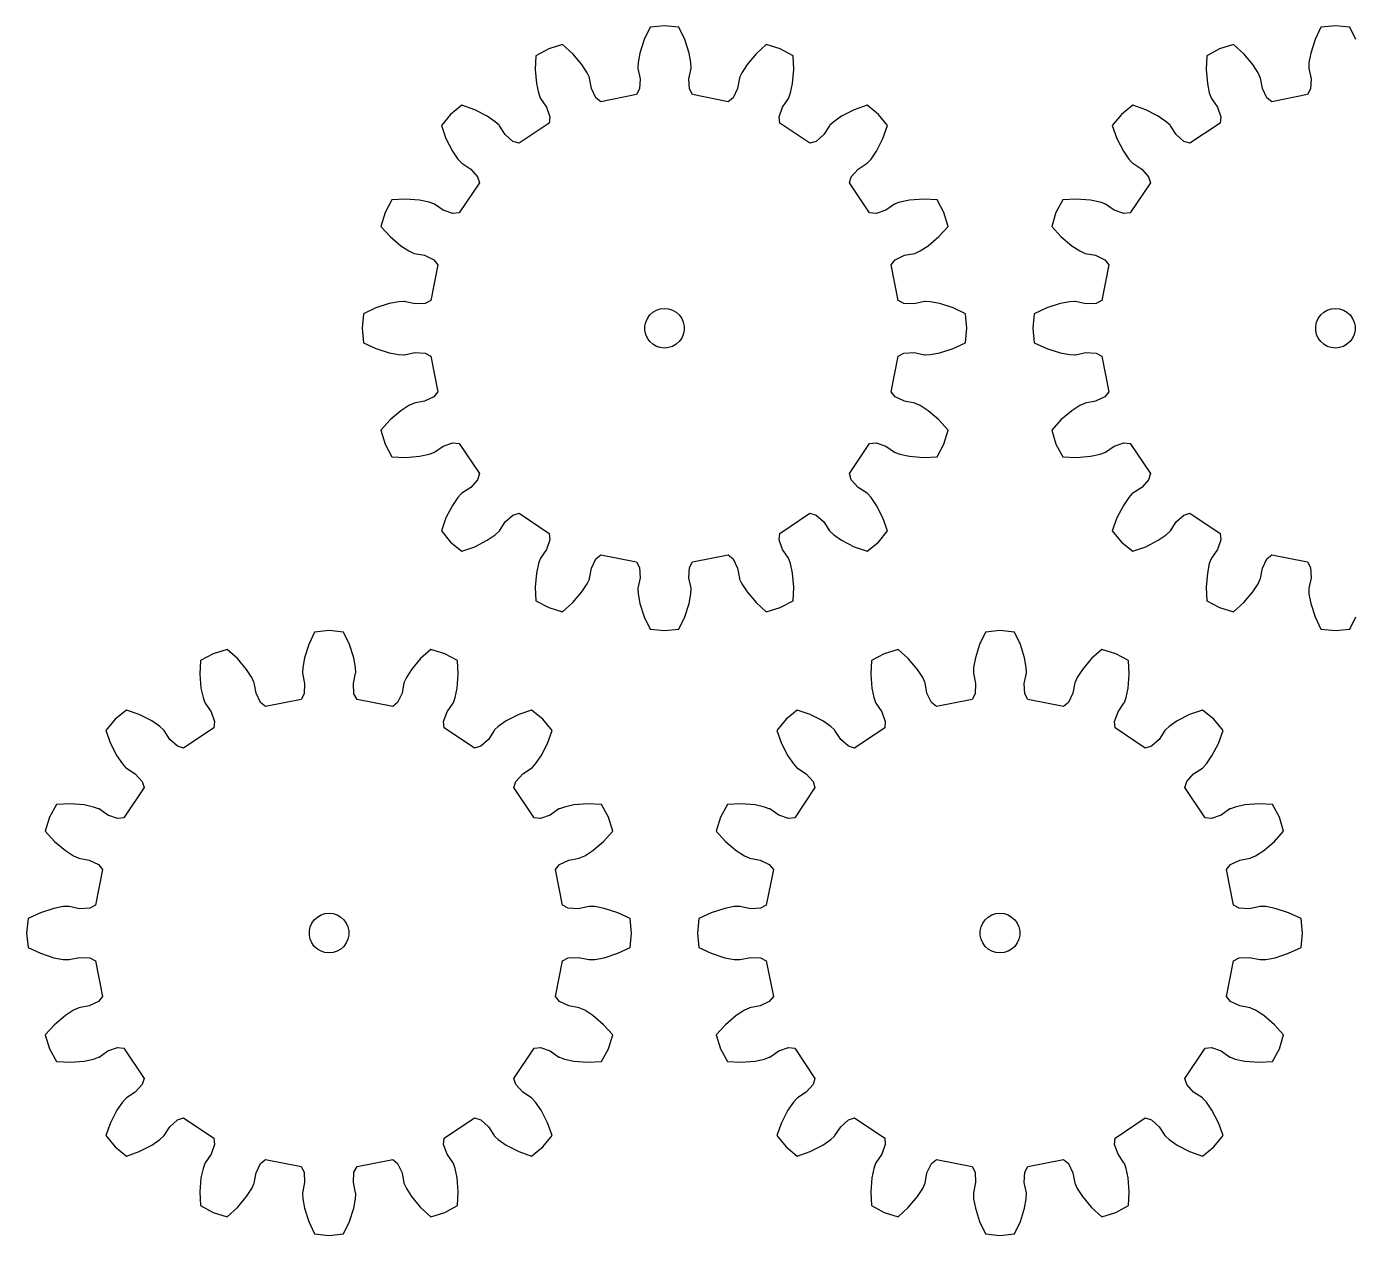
# Model space of a CAD drawing. Extents: x 0 to 198, y 0 to 229.
# Drawn here: x 0 to 100.7, y 0 to 91.6 of the extents above; entities that cross this region are included whole.
import ezdxf

# ---------------------------------------------------------------- set-up
doc = ezdxf.new("R2010")
doc.units = 0

msp = doc.modelspace()

# ---------------------------------------------------------------- linework, layer by layer
for p, q in [((48.34, 91.67), (47.24, 91.57)), ((49.43, 91.57), (48.34, 91.67)), ((99.17, 91.67), (98.08, 91.57)), ((100.27, 91.57), (99.17, 91.67)), ((46.8, 90.63), (46.47, 89.61)), ((47.24, 91.57), (46.8, 90.63)), ((49.88, 90.63), (49.43, 91.57)), ((50.21, 89.61), (49.88, 90.63)), ((97.63, 90.63), (97.3, 89.61)), ((98.08, 91.57), (97.63, 90.63)), ((100.71, 90.63), (100.27, 91.57)), ((39.57, 89.93), (38.59, 89.41)), ((40.62, 90.25), (39.57, 89.93)), ((41.39, 89.55), (40.62, 90.25)), ((56.05, 90.25), (55.28, 89.55)), ((57.11, 89.93), (56.05, 90.25)), ((58.08, 89.41), (57.11, 89.93)), ((90.4, 89.93), (89.43, 89.41)), ((91.46, 90.25), (90.4, 89.93)), ((92.23, 89.55), (91.46, 90.25)), ((38.59, 89.41), (38.54, 88.37)), ((42.08, 88.74), (41.39, 89.55)), ((42.48, 88.12), (42.08, 88.74)), ((46.34, 88.89), (46.32, 88.5)), ((46.47, 89.61), (46.34, 88.89)), ((50.34, 88.89), (50.21, 89.61)), ((50.35, 88.5), (50.34, 88.89)), ((54.59, 88.74), (54.2, 88.12)), ((55.28, 89.55), (54.59, 88.74)), ((58.13, 88.37), (58.08, 89.41)), ((89.43, 89.41), (89.38, 88.37)), ((92.92, 88.74), (92.23, 89.55)), ((93.31, 88.12), (92.92, 88.74)), ((97.17, 88.89), (97.15, 88.5)), ((97.3, 89.61), (97.17, 88.89)), ((38.54, 88.37), (38.63, 87.31)), ((42.65, 87.77), (42.48, 88.12)), ((42.66, 87.72), (42.65, 87.77)), ((42.8, 86.93), (42.66, 87.72)), ((46.32, 88.5), (46.32, 88.45)), ((46.32, 88.45), (46.49, 87.66)), ((46.49, 87.66), (46.45, 86.89)), ((50.18, 87.66), (50.35, 88.45)), ((50.22, 86.89), (50.18, 87.66)), ((50.35, 88.45), (50.35, 88.5)), ((54.01, 87.72), (53.87, 86.93)), ((54.03, 87.77), (54.01, 87.72)), ((54.2, 88.12), (54.03, 87.77)), ((58.04, 87.31), (58.13, 88.37)), ((89.38, 88.37), (89.47, 87.31)), ((93.48, 87.77), (93.31, 88.12)), ((93.5, 87.72), (93.48, 87.77)), ((93.64, 86.93), (93.5, 87.72)), ((97.15, 88.5), (97.16, 88.45)), ((97.16, 88.45), (97.33, 87.66)), ((97.33, 87.66), (97.29, 86.89)), ((38.63, 87.31), (38.78, 86.59)), ((43.14, 86.23), (42.8, 86.93)), ((46.45, 86.89), (46.22, 86.46)), ((50.46, 86.46), (50.22, 86.89)), ((53.87, 86.93), (53.53, 86.23)), ((57.89, 86.59), (58.04, 87.31)), ((89.47, 87.31), (89.62, 86.59)), ((93.98, 86.23), (93.64, 86.93)), ((97.29, 86.89), (97.05, 86.46)), ((32.98, 85.66), (32.13, 84.96)), ((33.96, 85.31), (32.98, 85.66)), ((38.78, 86.59), (38.92, 86.22)), ((38.92, 86.22), (38.94, 86.18)), ((38.94, 86.18), (39.4, 85.52)), ((43.52, 85.92), (43.14, 86.23)), ((46.22, 86.46), (43.52, 85.92)), ((53.15, 85.92), (50.46, 86.46)), ((53.53, 86.23), (53.15, 85.92)), ((57.28, 85.52), (57.73, 86.18)), ((57.73, 86.18), (57.76, 86.22)), ((57.76, 86.22), (57.89, 86.59)), ((63.69, 85.66), (62.71, 85.31)), ((64.54, 84.96), (63.69, 85.66)), ((83.82, 85.66), (82.97, 84.96)), ((84.8, 85.31), (83.82, 85.66)), ((89.62, 86.59), (89.75, 86.22)), ((89.75, 86.22), (89.78, 86.18)), ((89.78, 86.18), (90.23, 85.52)), ((94.36, 85.92), (93.98, 86.23)), ((97.05, 86.46), (94.36, 85.92)), ((32.13, 84.96), (31.43, 84.11)), ((34.91, 84.82), (33.96, 85.31)), ((35.51, 84.41), (34.91, 84.82)), ((39.4, 85.52), (39.66, 84.78)), ((39.66, 84.78), (39.61, 84.3)), ((57.02, 84.78), (57.28, 85.52)), ((57.07, 84.3), (57.02, 84.78)), ((61.76, 84.82), (61.16, 84.41)), ((62.71, 85.31), (61.76, 84.82)), ((65.24, 84.11), (64.54, 84.96)), ((82.97, 84.96), (82.27, 84.11)), ((85.75, 84.82), (84.8, 85.31)), ((86.35, 84.41), (85.75, 84.82)), ((90.23, 85.52), (90.49, 84.78)), ((90.49, 84.78), (90.44, 84.3)), ((31.43, 84.11), (31.78, 83.13)), ((35.8, 84.14), (35.51, 84.41)), ((35.84, 84.1), (35.8, 84.14)), ((36.27, 83.43), (35.84, 84.1)), ((39.61, 84.3), (37.32, 82.77)), ((59.36, 82.77), (57.07, 84.3)), ((60.84, 84.1), (60.4, 83.43)), ((60.87, 84.14), (60.84, 84.1)), ((61.16, 84.41), (60.87, 84.14)), ((64.89, 83.13), (65.24, 84.11)), ((82.27, 84.11), (82.62, 83.13)), ((86.64, 84.14), (86.35, 84.41)), ((86.67, 84.1), (86.64, 84.14)), ((87.11, 83.43), (86.67, 84.1)), ((90.44, 84.3), (88.15, 82.77)), ((31.78, 83.13), (32.27, 82.18)), ((36.85, 82.91), (36.27, 83.43)), ((37.32, 82.77), (36.85, 82.91)), ((59.82, 82.91), (59.36, 82.77)), ((60.4, 83.43), (59.82, 82.91)), ((64.4, 82.18), (64.89, 83.13)), ((82.62, 83.13), (83.11, 82.18)), ((87.69, 82.91), (87.11, 83.43)), ((88.15, 82.77), (87.69, 82.91)), ((32.27, 82.18), (32.68, 81.58)), ((32.68, 81.58), (32.95, 81.29)), ((63.73, 81.29), (63.99, 81.58)), ((63.99, 81.58), (64.4, 82.18)), ((83.11, 82.18), (83.52, 81.58)), ((83.52, 81.58), (83.78, 81.29)), ((32.95, 81.29), (32.99, 81.26)), ((32.99, 81.26), (33.66, 80.82)), ((33.66, 80.82), (34.18, 80.24)), ((62.49, 80.24), (63.01, 80.82)), ((63.01, 80.82), (63.69, 81.26)), ((63.69, 81.26), (63.73, 81.29)), ((83.78, 81.29), (83.82, 81.26)), ((83.82, 81.26), (84.5, 80.82)), ((84.5, 80.82), (85.02, 80.24)), ((34.32, 79.77), (32.79, 77.49)), ((34.18, 80.24), (34.32, 79.77)), ((62.35, 79.77), (62.49, 80.24)), ((63.88, 77.49), (62.35, 79.77)), ((85.16, 79.77), (83.63, 77.49)), ((85.02, 80.24), (85.16, 79.77)), ((28.72, 78.55), (27.68, 78.5)), ((29.78, 78.46), (28.72, 78.55)), ((67.95, 78.55), (66.89, 78.46)), ((68.99, 78.5), (67.95, 78.55)), ((79.56, 78.55), (78.52, 78.5)), ((80.62, 78.46), (79.56, 78.55)), ((27.68, 78.5), (27.16, 77.53)), ((30.5, 78.31), (29.78, 78.46)), ((30.87, 78.18), (30.5, 78.31)), ((30.91, 78.15), (30.87, 78.18)), ((31.57, 77.7), (30.91, 78.15)), ((32.31, 77.44), (31.57, 77.7)), ((65.1, 77.7), (64.37, 77.44)), ((65.76, 78.15), (65.1, 77.7)), ((65.81, 78.18), (65.76, 78.15)), ((66.17, 78.31), (65.81, 78.18)), ((66.89, 78.46), (66.17, 78.31)), ((69.51, 77.53), (68.99, 78.5)), ((78.52, 78.5), (78, 77.53)), ((81.34, 78.31), (80.62, 78.46)), ((81.7, 78.18), (81.34, 78.31)), ((81.75, 78.15), (81.7, 78.18)), ((82.41, 77.7), (81.75, 78.15)), ((83.14, 77.44), (82.41, 77.7)), ((27.16, 77.53), (26.84, 76.47)), ((32.79, 77.49), (32.31, 77.44)), ((64.37, 77.44), (63.88, 77.49)), ((69.83, 76.47), (69.51, 77.53)), ((78, 77.53), (77.68, 76.47)), ((83.63, 77.49), (83.14, 77.44)), ((26.84, 76.47), (27.54, 75.7)), ((27.54, 75.7), (28.35, 75.01)), ((68.32, 75.01), (69.13, 75.7)), ((69.13, 75.7), (69.83, 76.47)), ((77.68, 76.47), (78.38, 75.7)), ((78.38, 75.7), (79.19, 75.01)), ((28.35, 75.01), (28.97, 74.61)), ((28.97, 74.61), (29.32, 74.45)), ((67.35, 74.45), (67.7, 74.61)), ((67.7, 74.61), (68.32, 75.01)), ((79.19, 75.01), (79.81, 74.61)), ((79.81, 74.61), (80.16, 74.45)), ((29.32, 74.45), (29.37, 74.43)), ((29.37, 74.43), (30.16, 74.29)), ((30.16, 74.29), (30.86, 73.95)), ((31.17, 73.57), (30.63, 70.87)), ((30.86, 73.95), (31.17, 73.57)), ((65.5, 73.57), (65.81, 73.95)), ((66.04, 70.87), (65.5, 73.57)), ((65.81, 73.95), (66.51, 74.29)), ((66.51, 74.29), (67.3, 74.43)), ((67.3, 74.43), (67.35, 74.45)), ((80.16, 74.45), (80.21, 74.43)), ((80.21, 74.43), (81, 74.29)), ((81, 74.29), (81.7, 73.95)), ((82.01, 73.57), (81.47, 70.87)), ((81.7, 73.95), (82.01, 73.57)), ((27.48, 70.62), (26.46, 70.3)), ((28.2, 70.75), (27.48, 70.62)), ((28.59, 70.77), (28.2, 70.75)), ((28.64, 70.77), (28.59, 70.77)), ((29.43, 70.6), (28.64, 70.77)), ((30.21, 70.64), (29.43, 70.6)), ((30.63, 70.87), (30.21, 70.64)), ((66.47, 70.64), (66.04, 70.87)), ((67.25, 70.6), (66.47, 70.64)), ((68.03, 70.77), (67.25, 70.6)), ((68.08, 70.77), (68.03, 70.77)), ((68.47, 70.75), (68.08, 70.77)), ((69.19, 70.62), (68.47, 70.75)), ((70.21, 70.3), (69.19, 70.62)), ((78.32, 70.62), (77.3, 70.3)), ((79.04, 70.75), (78.32, 70.62)), ((79.43, 70.77), (79.04, 70.75)), ((79.48, 70.77), (79.43, 70.77)), ((80.26, 70.6), (79.48, 70.77)), ((81.04, 70.64), (80.26, 70.6)), ((81.47, 70.87), (81.04, 70.64)), ((25.53, 69.85), (25.42, 68.75)), ((26.46, 70.3), (25.53, 69.85)), ((46.91, 69.22), (47.04, 69.5)), ((47.04, 69.5), (47.22, 69.76)), ((47.22, 69.76), (47.45, 69.97)), ((47.45, 69.97), (47.73, 70.13)), ((47.73, 70.13), (48.02, 70.22)), ((48.02, 70.22), (48.34, 70.25)), ((48.34, 70.25), (48.65, 70.22)), ((48.65, 70.22), (48.95, 70.13)), ((48.95, 70.13), (49.22, 69.97)), ((49.22, 69.97), (49.45, 69.76)), ((49.45, 69.76), (49.64, 69.5)), ((49.64, 69.5), (49.76, 69.22)), ((71.15, 69.85), (70.21, 70.3)), ((71.25, 68.75), (71.15, 69.85)), ((76.36, 69.85), (76.25, 68.75)), ((77.3, 70.3), (76.36, 69.85)), ((97.75, 69.22), (97.87, 69.5)), ((97.87, 69.5), (98.06, 69.76)), ((98.06, 69.76), (98.29, 69.97)), ((98.29, 69.97), (98.56, 70.13)), ((98.56, 70.13), (98.86, 70.22)), ((98.86, 70.22), (99.17, 70.25)), ((99.17, 70.25), (99.49, 70.22)), ((99.49, 70.22), (99.78, 70.13)), ((99.78, 70.13), (100.05, 69.97)), ((100.05, 69.97), (100.29, 69.76)), ((100.29, 69.76), (100.47, 69.5)), ((100.47, 69.5), (100.6, 69.22)), ((25.42, 68.75), (25.53, 67.66)), ((46.84, 68.91), (46.91, 69.22)), ((46.84, 68.6), (46.84, 68.91)), ((46.91, 68.29), (46.84, 68.6)), ((49.76, 69.22), (49.83, 68.91)), ((49.83, 68.6), (49.76, 68.29)), ((49.83, 68.91), (49.83, 68.6)), ((71.15, 67.66), (71.25, 68.75)), ((76.25, 68.75), (76.36, 67.66)), ((97.68, 68.91), (97.75, 69.22)), ((97.68, 68.6), (97.68, 68.91)), ((97.75, 68.29), (97.68, 68.6)), ((100.6, 69.22), (100.67, 68.91)), ((100.67, 68.6), (100.6, 68.29)), ((100.67, 68.91), (100.67, 68.6)), ((25.53, 67.66), (26.46, 67.21)), ((47.04, 68), (46.91, 68.29)), ((47.22, 67.75), (47.04, 68)), ((47.45, 67.54), (47.22, 67.75)), ((47.73, 67.38), (47.45, 67.54)), ((49.22, 67.54), (48.95, 67.38)), ((49.45, 67.75), (49.22, 67.54)), ((49.64, 68), (49.45, 67.75)), ((49.76, 68.29), (49.64, 68)), ((70.21, 67.21), (71.15, 67.66)), ((76.36, 67.66), (77.3, 67.21)), ((97.87, 68), (97.75, 68.29)), ((98.06, 67.75), (97.87, 68)), ((98.29, 67.54), (98.06, 67.75)), ((98.56, 67.38), (98.29, 67.54)), ((100.05, 67.54), (99.78, 67.38)), ((100.29, 67.75), (100.05, 67.54)), ((100.47, 68), (100.29, 67.75)), ((100.6, 68.29), (100.47, 68)), ((26.46, 67.21), (27.48, 66.89)), ((27.48, 66.89), (28.2, 66.76)), ((28.2, 66.76), (28.59, 66.74)), ((28.59, 66.74), (28.64, 66.74)), ((28.64, 66.74), (29.43, 66.91)), ((29.43, 66.91), (30.21, 66.87)), ((30.21, 66.87), (30.63, 66.64)), ((30.63, 66.64), (31.17, 63.94)), ((48.02, 67.29), (47.73, 67.38)), ((48.34, 67.25), (48.02, 67.29)), ((48.65, 67.29), (48.34, 67.25)), ((48.95, 67.38), (48.65, 67.29)), ((65.5, 63.94), (66.04, 66.64)), ((66.04, 66.64), (66.47, 66.87)), ((66.47, 66.87), (67.25, 66.91)), ((67.25, 66.91), (68.03, 66.74)), ((68.03, 66.74), (68.08, 66.74)), ((68.08, 66.74), (68.47, 66.76)), ((68.47, 66.76), (69.19, 66.89)), ((69.19, 66.89), (70.21, 67.21)), ((77.3, 67.21), (78.32, 66.89)), ((78.32, 66.89), (79.04, 66.76)), ((79.04, 66.76), (79.43, 66.74)), ((79.43, 66.74), (79.48, 66.74)), ((79.48, 66.74), (80.26, 66.91)), ((80.26, 66.91), (81.04, 66.87)), ((81.04, 66.87), (81.47, 66.64)), ((81.47, 66.64), (82.01, 63.94)), ((98.86, 67.29), (98.56, 67.38)), ((99.17, 67.25), (98.86, 67.29)), ((99.49, 67.29), (99.17, 67.25)), ((99.78, 67.38), (99.49, 67.29)), ((30.86, 63.56), (30.16, 63.22)), ((31.17, 63.94), (30.86, 63.56)), ((65.81, 63.56), (65.5, 63.94)), ((66.51, 63.22), (65.81, 63.56)), ((81.7, 63.56), (81, 63.22)), ((82.01, 63.94), (81.7, 63.56)), ((28.35, 62.5), (27.54, 61.81)), ((28.97, 62.9), (28.35, 62.5)), ((29.32, 63.06), (28.97, 62.9)), ((29.37, 63.08), (29.32, 63.06)), ((30.16, 63.22), (29.37, 63.08)), ((67.3, 63.08), (66.51, 63.22)), ((67.35, 63.06), (67.3, 63.08)), ((67.7, 62.9), (67.35, 63.06)), ((68.32, 62.5), (67.7, 62.9)), ((69.13, 61.81), (68.32, 62.5)), ((79.19, 62.5), (78.38, 61.81)), ((79.81, 62.9), (79.19, 62.5)), ((80.16, 63.06), (79.81, 62.9)), ((80.21, 63.08), (80.16, 63.06)), ((81, 63.22), (80.21, 63.08)), ((27.54, 61.81), (26.84, 61.04)), ((69.83, 61.04), (69.13, 61.81)), ((78.38, 61.81), (77.68, 61.04)), ((26.84, 61.04), (27.16, 59.98)), ((69.51, 59.98), (69.83, 61.04)), ((77.68, 61.04), (78, 59.98)), ((27.16, 59.98), (27.68, 59.01)), ((30.91, 59.36), (31.57, 59.81)), ((31.57, 59.81), (32.31, 60.07)), ((32.31, 60.07), (32.79, 60.02)), ((32.79, 60.02), (34.32, 57.74)), ((62.35, 57.74), (63.88, 60.02)), ((63.88, 60.02), (64.37, 60.07)), ((64.37, 60.07), (65.1, 59.81)), ((65.1, 59.81), (65.76, 59.36)), ((68.99, 59.01), (69.51, 59.98)), ((78, 59.98), (78.52, 59.01)), ((81.75, 59.36), (82.41, 59.81)), ((82.41, 59.81), (83.14, 60.07)), ((83.14, 60.07), (83.63, 60.02)), ((83.63, 60.02), (85.16, 57.74)), ((27.68, 59.01), (28.72, 58.96)), ((28.72, 58.96), (29.78, 59.05)), ((29.78, 59.05), (30.5, 59.2)), ((30.5, 59.2), (30.87, 59.33)), ((30.87, 59.33), (30.91, 59.36)), ((65.76, 59.36), (65.81, 59.33)), ((65.81, 59.33), (66.17, 59.2)), ((66.17, 59.2), (66.89, 59.05)), ((66.89, 59.05), (67.95, 58.96)), ((67.95, 58.96), (68.99, 59.01)), ((78.52, 59.01), (79.56, 58.96)), ((79.56, 58.96), (80.62, 59.05)), ((80.62, 59.05), (81.34, 59.2)), ((81.34, 59.2), (81.7, 59.33)), ((81.7, 59.33), (81.75, 59.36)), ((34.32, 57.74), (34.18, 57.27)), ((62.49, 57.27), (62.35, 57.74)), ((85.16, 57.74), (85.02, 57.27)), ((33.66, 56.69), (32.99, 56.25)), ((34.18, 57.27), (33.66, 56.69)), ((63.01, 56.69), (62.49, 57.27)), ((63.69, 56.25), (63.01, 56.69)), ((84.5, 56.69), (83.82, 56.25)), ((85.02, 57.27), (84.5, 56.69)), ((32.68, 55.93), (32.27, 55.33)), ((32.95, 56.22), (32.68, 55.93)), ((32.99, 56.25), (32.95, 56.22)), ((63.73, 56.22), (63.69, 56.25)), ((63.99, 55.93), (63.73, 56.22)), ((64.4, 55.33), (63.99, 55.93)), ((83.52, 55.93), (83.11, 55.33)), ((83.78, 56.22), (83.52, 55.93)), ((83.82, 56.25), (83.78, 56.22)), ((31.78, 54.38), (31.43, 53.4)), ((32.27, 55.33), (31.78, 54.38)), ((36.27, 54.08), (36.85, 54.6)), ((36.85, 54.6), (37.32, 54.74)), ((37.32, 54.74), (39.61, 53.21)), ((57.07, 53.21), (59.36, 54.74)), ((59.36, 54.74), (59.82, 54.6)), ((59.82, 54.6), (60.4, 54.08)), ((64.89, 54.38), (64.4, 55.33)), ((65.24, 53.4), (64.89, 54.38)), ((82.62, 54.38), (82.27, 53.4)), ((83.11, 55.33), (82.62, 54.38)), ((87.11, 54.08), (87.69, 54.6)), ((87.69, 54.6), (88.15, 54.74)), ((88.15, 54.74), (90.44, 53.21)), ((31.43, 53.4), (32.13, 52.55)), ((35.8, 53.37), (35.84, 53.41)), ((35.84, 53.41), (36.27, 54.08)), ((60.4, 54.08), (60.84, 53.41)), ((60.84, 53.41), (60.87, 53.37)), ((64.54, 52.55), (65.24, 53.4)), ((82.27, 53.4), (82.97, 52.55)), ((86.64, 53.37), (86.67, 53.41)), ((86.67, 53.41), (87.11, 54.08)), ((32.13, 52.55), (32.98, 51.85)), ((33.96, 52.2), (34.91, 52.69)), ((34.91, 52.69), (35.51, 53.1)), ((35.51, 53.1), (35.8, 53.37)), ((39.66, 52.73), (39.4, 51.99)), ((39.61, 53.21), (39.66, 52.73)), ((57.02, 52.73), (57.07, 53.21)), ((57.28, 51.99), (57.02, 52.73)), ((60.87, 53.37), (61.16, 53.1)), ((61.16, 53.1), (61.76, 52.69)), ((61.76, 52.69), (62.71, 52.2)), ((63.69, 51.85), (64.54, 52.55)), ((82.97, 52.55), (83.82, 51.85)), ((84.8, 52.2), (85.75, 52.69)), ((85.75, 52.69), (86.35, 53.1)), ((86.35, 53.1), (86.64, 53.37)), ((90.49, 52.73), (90.23, 51.99)), ((90.44, 53.21), (90.49, 52.73)), ((32.98, 51.85), (33.96, 52.2)), ((39.4, 51.99), (38.94, 51.33)), ((43.14, 51.28), (43.52, 51.59)), ((43.52, 51.59), (46.22, 51.05)), ((50.46, 51.05), (53.15, 51.59)), ((53.15, 51.59), (53.53, 51.28)), ((57.73, 51.33), (57.28, 51.99)), ((62.71, 52.2), (63.69, 51.85)), ((83.82, 51.85), (84.8, 52.2)), ((90.23, 51.99), (89.78, 51.33)), ((93.98, 51.28), (94.36, 51.59)), ((94.36, 51.59), (97.05, 51.05)), ((38.78, 50.92), (38.63, 50.2)), ((38.92, 51.28), (38.78, 50.92)), ((38.94, 51.33), (38.92, 51.28)), ((42.66, 49.79), (42.8, 50.58)), ((42.8, 50.58), (43.14, 51.28)), ((46.22, 51.05), (46.45, 50.62)), ((46.45, 50.62), (46.49, 49.85)), ((50.18, 49.85), (50.22, 50.62)), ((50.22, 50.62), (50.46, 51.05)), ((53.53, 51.28), (53.87, 50.58)), ((53.87, 50.58), (54.01, 49.79)), ((57.76, 51.28), (57.73, 51.33)), ((57.89, 50.92), (57.76, 51.28)), ((58.04, 50.2), (57.89, 50.92)), ((89.62, 50.92), (89.47, 50.2)), ((89.75, 51.28), (89.62, 50.92)), ((89.78, 51.33), (89.75, 51.28)), ((93.5, 49.79), (93.64, 50.58)), ((93.64, 50.58), (93.98, 51.28)), ((97.05, 51.05), (97.29, 50.62)), ((97.29, 50.62), (97.33, 49.85)), ((38.63, 50.2), (38.54, 49.14)), ((42.08, 48.77), (42.48, 49.39)), ((42.48, 49.39), (42.65, 49.74)), ((42.65, 49.74), (42.66, 49.79)), ((46.49, 49.85), (46.32, 49.06)), ((50.35, 49.06), (50.18, 49.85)), ((54.01, 49.79), (54.03, 49.74)), ((54.03, 49.74), (54.2, 49.39)), ((54.2, 49.39), (54.59, 48.77)), ((58.13, 49.14), (58.04, 50.2)), ((89.47, 50.2), (89.38, 49.14)), ((92.92, 48.77), (93.31, 49.39)), ((93.31, 49.39), (93.48, 49.74)), ((93.48, 49.74), (93.5, 49.79)), ((97.33, 49.85), (97.16, 49.06)), ((38.54, 49.14), (38.59, 48.1)), ((41.39, 47.96), (42.08, 48.77)), ((46.32, 49.06), (46.32, 49.01)), ((46.32, 49.01), (46.34, 48.62)), ((46.34, 48.62), (46.47, 47.9)), ((50.21, 47.9), (50.34, 48.62)), ((50.34, 48.62), (50.35, 49.01)), ((50.35, 49.01), (50.35, 49.06)), ((54.59, 48.77), (55.28, 47.96)), ((58.08, 48.1), (58.13, 49.14)), ((89.38, 49.14), (89.43, 48.1)), ((92.23, 47.96), (92.92, 48.77)), ((97.16, 49.06), (97.15, 49.01)), ((97.15, 49.01), (97.17, 48.62)), ((97.17, 48.62), (97.3, 47.9)), ((38.59, 48.1), (39.57, 47.58)), ((39.57, 47.58), (40.62, 47.26)), ((40.62, 47.26), (41.39, 47.96)), ((46.47, 47.9), (46.8, 46.88)), ((49.88, 46.88), (50.21, 47.9)), ((55.28, 47.96), (56.05, 47.26)), ((56.05, 47.26), (57.11, 47.58)), ((57.11, 47.58), (58.08, 48.1)), ((89.43, 48.1), (90.4, 47.58)), ((90.4, 47.58), (91.46, 47.26)), ((91.46, 47.26), (92.23, 47.96)), ((97.3, 47.9), (97.63, 46.88)), ((46.8, 46.88), (47.24, 45.94)), ((49.43, 45.94), (49.88, 46.88)), ((97.63, 46.88), (98.08, 45.94)), ((100.27, 45.94), (100.71, 46.88)), ((21.82, 45.73), (21.38, 44.79)), ((22.92, 45.84), (21.82, 45.73)), ((24.02, 45.73), (22.92, 45.84)), ((24.46, 44.79), (24.02, 45.73)), ((47.24, 45.94), (48.34, 45.84)), ((48.34, 45.84), (49.43, 45.94)), ((72.66, 45.73), (72.21, 44.79)), ((73.75, 45.84), (72.66, 45.73)), ((74.85, 45.73), (73.75, 45.84)), ((75.3, 44.79), (74.85, 45.73)), ((98.08, 45.94), (99.17, 45.84)), ((99.17, 45.84), (100.27, 45.94)), ((15.2, 44.41), (14.15, 44.09)), ((15.97, 43.72), (15.2, 44.41)), ((21.38, 44.79), (21.05, 43.77)), ((24.79, 43.77), (24.46, 44.79)), ((30.63, 44.41), (29.86, 43.72)), ((31.69, 44.09), (30.63, 44.41)), ((66.04, 44.41), (64.98, 44.09)), ((66.81, 43.72), (66.04, 44.41)), ((72.21, 44.79), (71.89, 43.77)), ((75.62, 43.77), (75.3, 44.79)), ((81.47, 44.41), (80.7, 43.72)), ((82.53, 44.09), (81.47, 44.41)), ((13.17, 43.57), (13.12, 42.54)), ((14.15, 44.09), (13.17, 43.57)), ((16.66, 42.9), (15.97, 43.72)), ((21.05, 43.77), (20.92, 43.05)), ((24.92, 43.05), (24.79, 43.77)), ((29.86, 43.72), (29.17, 42.9)), ((32.66, 43.57), (31.69, 44.09)), ((32.71, 42.54), (32.66, 43.57)), ((64.01, 43.57), (63.96, 42.54)), ((64.98, 44.09), (64.01, 43.57)), ((67.5, 42.9), (66.81, 43.72)), ((71.89, 43.77), (71.76, 43.05)), ((75.75, 43.05), (75.62, 43.77)), ((80.7, 43.72), (80.01, 42.9)), ((83.5, 43.57), (82.53, 44.09)), ((83.55, 42.54), (83.5, 43.57)), ((13.12, 42.54), (13.21, 41.47)), ((17.06, 42.29), (16.66, 42.9)), ((20.92, 43.05), (20.9, 42.66)), ((20.9, 42.66), (20.9, 42.61)), ((20.9, 42.61), (21.07, 41.83)), ((24.76, 41.83), (24.93, 42.61)), ((24.94, 42.66), (24.92, 43.05)), ((24.93, 42.61), (24.94, 42.66)), ((29.17, 42.9), (28.78, 42.29)), ((32.63, 41.47), (32.71, 42.54)), ((63.96, 42.54), (64.05, 41.47)), ((67.9, 42.29), (67.5, 42.9)), ((71.76, 43.05), (71.74, 42.66)), ((71.74, 42.66), (71.74, 42.61)), ((71.74, 42.61), (71.91, 41.83)), ((75.6, 41.83), (75.77, 42.61)), ((75.77, 42.66), (75.75, 43.05)), ((75.77, 42.61), (75.77, 42.66)), ((80.01, 42.9), (79.61, 42.29)), ((83.46, 41.47), (83.55, 42.54)), ((13.21, 41.47), (13.37, 40.76)), ((17.23, 41.93), (17.06, 42.29)), ((17.24, 41.88), (17.23, 41.93)), ((17.39, 41.09), (17.24, 41.88)), ((21.07, 41.83), (21.03, 41.05)), ((24.8, 41.05), (24.76, 41.83)), ((28.59, 41.88), (28.45, 41.09)), ((28.61, 41.93), (28.59, 41.88)), ((28.78, 42.29), (28.61, 41.93)), ((32.47, 40.76), (32.63, 41.47)), ((64.05, 41.47), (64.2, 40.76)), ((68.06, 41.93), (67.9, 42.29)), ((68.08, 41.88), (68.06, 41.93)), ((68.22, 41.09), (68.08, 41.88)), ((71.91, 41.83), (71.87, 41.05)), ((75.64, 41.05), (75.6, 41.83)), ((79.43, 41.88), (79.29, 41.09)), ((79.45, 41.93), (79.43, 41.88)), ((79.61, 42.29), (79.45, 41.93)), ((83.31, 40.76), (83.46, 41.47)), ((13.37, 40.76), (13.5, 40.39)), ((13.5, 40.39), (13.52, 40.34)), ((13.52, 40.34), (13.98, 39.68)), ((17.72, 40.39), (17.39, 41.09)), ((18.1, 40.08), (17.72, 40.39)), ((20.8, 40.62), (18.1, 40.08)), ((21.03, 41.05), (20.8, 40.62)), ((25.04, 40.62), (24.8, 41.05)), ((27.74, 40.08), (25.04, 40.62)), ((28.11, 40.39), (27.74, 40.08)), ((28.45, 41.09), (28.11, 40.39)), ((31.86, 39.68), (32.32, 40.34)), ((32.32, 40.34), (32.34, 40.39)), ((32.34, 40.39), (32.47, 40.76)), ((64.2, 40.76), (64.33, 40.39)), ((64.33, 40.39), (64.36, 40.34)), ((64.36, 40.34), (64.81, 39.68)), ((68.56, 40.39), (68.22, 41.09)), ((68.94, 40.08), (68.56, 40.39)), ((71.64, 40.62), (68.94, 40.08)), ((71.87, 41.05), (71.64, 40.62)), ((75.87, 40.62), (75.64, 41.05)), ((78.57, 40.08), (75.87, 40.62)), ((78.95, 40.39), (78.57, 40.08)), ((79.29, 41.09), (78.95, 40.39)), ((82.7, 39.68), (83.15, 40.34)), ((83.15, 40.34), (83.18, 40.39)), ((83.18, 40.39), (83.31, 40.76)), ((7.57, 39.82), (6.71, 39.12)), ((8.54, 39.47), (7.57, 39.82)), ((9.49, 38.99), (8.54, 39.47)), ((13.98, 39.68), (14.24, 38.95)), ((31.6, 38.95), (31.86, 39.68)), ((37.29, 39.47), (36.34, 38.99)), ((38.27, 39.82), (37.29, 39.47)), ((39.12, 39.12), (38.27, 39.82)), ((58.4, 39.82), (57.55, 39.12)), ((59.38, 39.47), (58.4, 39.82)), ((60.33, 38.99), (59.38, 39.47)), ((64.81, 39.68), (65.07, 38.95)), ((82.44, 38.95), (82.7, 39.68)), ((88.13, 39.47), (87.18, 38.99)), ((89.11, 39.82), (88.13, 39.47)), ((89.96, 39.12), (89.11, 39.82)), ((6.71, 39.12), (6.01, 38.27)), ((6.01, 38.27), (6.36, 37.29)), ((10.09, 38.57), (9.49, 38.99)), ((10.38, 38.31), (10.09, 38.57)), ((10.42, 38.27), (10.38, 38.31)), ((10.85, 37.59), (10.42, 38.27)), ((14.19, 38.46), (11.9, 36.93)), ((14.24, 38.95), (14.19, 38.46)), ((31.65, 38.46), (31.6, 38.95)), ((33.94, 36.93), (31.65, 38.46)), ((35.42, 38.27), (34.99, 37.59)), ((35.45, 38.31), (35.42, 38.27)), ((35.74, 38.57), (35.45, 38.31)), ((36.34, 38.99), (35.74, 38.57)), ((39.82, 38.27), (39.12, 39.12)), ((39.47, 37.29), (39.82, 38.27)), ((57.55, 39.12), (56.85, 38.27)), ((56.85, 38.27), (57.2, 37.29)), ((60.93, 38.57), (60.33, 38.99)), ((61.22, 38.31), (60.93, 38.57)), ((61.25, 38.27), (61.22, 38.31)), ((61.69, 37.59), (61.25, 38.27)), ((65.02, 38.46), (62.74, 36.93)), ((65.07, 38.95), (65.02, 38.46)), ((82.49, 38.46), (82.44, 38.95)), ((84.77, 36.93), (82.49, 38.46)), ((86.26, 38.27), (85.82, 37.59)), ((86.29, 38.31), (86.26, 38.27)), ((86.58, 38.57), (86.29, 38.31)), ((87.18, 38.99), (86.58, 38.57)), ((90.66, 38.27), (89.96, 39.12)), ((90.31, 37.29), (90.66, 38.27)), ((6.36, 37.29), (6.85, 36.34)), ((11.43, 37.07), (10.85, 37.59)), ((34.99, 37.59), (34.41, 37.07)), ((38.99, 36.34), (39.47, 37.29)), ((57.2, 37.29), (57.69, 36.34)), ((62.27, 37.07), (61.69, 37.59)), ((85.82, 37.59), (85.24, 37.07)), ((89.82, 36.34), (90.31, 37.29)), ((6.85, 36.34), (7.27, 35.74)), ((11.9, 36.93), (11.43, 37.07)), ((34.41, 37.07), (33.94, 36.93)), ((38.57, 35.74), (38.99, 36.34)), ((57.69, 36.34), (58.1, 35.74)), ((62.74, 36.93), (62.27, 37.07)), ((85.24, 37.07), (84.77, 36.93)), ((89.41, 35.74), (89.82, 36.34)), ((7.27, 35.74), (7.53, 35.45)), ((7.53, 35.45), (7.57, 35.42)), ((7.57, 35.42), (8.24, 34.99)), ((37.59, 34.99), (38.27, 35.42)), ((38.27, 35.42), (38.31, 35.45)), ((38.31, 35.45), (38.57, 35.74)), ((58.1, 35.74), (58.37, 35.45)), ((58.37, 35.45), (58.41, 35.42)), ((58.41, 35.42), (59.08, 34.99)), ((88.43, 34.99), (89.1, 35.42)), ((89.1, 35.42), (89.14, 35.45)), ((89.14, 35.45), (89.41, 35.74)), ((8.24, 34.99), (8.76, 34.41)), ((8.76, 34.41), (8.9, 33.94)), ((36.93, 33.94), (37.07, 34.41)), ((37.07, 34.41), (37.59, 34.99)), ((59.08, 34.99), (59.6, 34.41)), ((59.6, 34.41), (59.74, 33.94)), ((87.77, 33.94), (87.91, 34.41)), ((87.91, 34.41), (88.43, 34.99)), ((8.9, 33.94), (7.37, 31.65)), ((38.46, 31.65), (36.93, 33.94)), ((59.74, 33.94), (58.21, 31.65)), ((89.3, 31.65), (87.77, 33.94)), ((2.26, 32.66), (1.74, 31.69)), ((3.3, 32.71), (2.26, 32.66)), ((4.37, 32.63), (3.3, 32.71)), ((5.08, 32.47), (4.37, 32.63)), ((5.45, 32.34), (5.08, 32.47)), ((5.49, 32.32), (5.45, 32.34)), ((6.15, 31.86), (5.49, 32.32)), ((40.34, 32.32), (39.68, 31.86)), ((40.39, 32.34), (40.34, 32.32)), ((40.76, 32.47), (40.39, 32.34)), ((41.47, 32.63), (40.76, 32.47)), ((42.54, 32.71), (41.47, 32.63)), ((43.57, 32.66), (42.54, 32.71)), ((44.09, 31.69), (43.57, 32.66)), ((53.1, 32.66), (52.58, 31.69)), ((54.14, 32.71), (53.1, 32.66)), ((55.2, 32.63), (54.14, 32.71)), ((55.92, 32.47), (55.2, 32.63)), ((56.28, 32.34), (55.92, 32.47)), ((56.33, 32.32), (56.28, 32.34)), ((56.99, 31.86), (56.33, 32.32)), ((91.18, 32.32), (90.52, 31.86)), ((91.22, 32.34), (91.18, 32.32)), ((91.59, 32.47), (91.22, 32.34)), ((92.31, 32.63), (91.59, 32.47)), ((93.37, 32.71), (92.31, 32.63)), ((94.41, 32.66), (93.37, 32.71)), ((94.93, 31.69), (94.41, 32.66)), ((1.74, 31.69), (1.42, 30.63)), ((6.89, 31.6), (6.15, 31.86)), ((7.37, 31.65), (6.89, 31.6)), ((38.95, 31.6), (38.46, 31.65)), ((39.68, 31.86), (38.95, 31.6)), ((44.41, 30.63), (44.09, 31.69)), ((52.58, 31.69), (52.26, 30.63)), ((57.73, 31.6), (56.99, 31.86)), ((58.21, 31.65), (57.73, 31.6)), ((89.78, 31.6), (89.3, 31.65)), ((90.52, 31.86), (89.78, 31.6)), ((95.25, 30.63), (94.93, 31.69)), ((1.42, 30.63), (2.12, 29.86)), ((43.72, 29.86), (44.41, 30.63)), ((52.26, 30.63), (52.96, 29.86)), ((94.55, 29.86), (95.25, 30.63)), ((2.12, 29.86), (2.94, 29.17)), ((42.9, 29.17), (43.72, 29.86)), ((52.96, 29.86), (53.77, 29.17)), ((93.74, 29.17), (94.55, 29.86)), ((2.94, 29.17), (3.55, 28.78)), ((3.55, 28.78), (3.9, 28.61)), ((3.9, 28.61), (3.95, 28.59)), ((3.95, 28.59), (4.74, 28.45)), ((4.74, 28.45), (5.45, 28.11)), ((40.39, 28.11), (41.09, 28.45)), ((41.09, 28.45), (41.88, 28.59)), ((41.88, 28.59), (41.93, 28.61)), ((41.93, 28.61), (42.29, 28.78)), ((42.29, 28.78), (42.9, 29.17)), ((53.77, 29.17), (54.39, 28.78)), ((54.39, 28.78), (54.74, 28.61)), ((54.74, 28.61), (54.79, 28.59)), ((54.79, 28.59), (55.58, 28.45)), ((55.58, 28.45), (56.28, 28.11)), ((91.23, 28.11), (91.93, 28.45)), ((91.93, 28.45), (92.72, 28.59)), ((92.72, 28.59), (92.77, 28.61)), ((92.77, 28.61), (93.12, 28.78)), ((93.12, 28.78), (93.74, 29.17)), ((5.75, 27.74), (5.22, 25.04)), ((5.45, 28.11), (5.75, 27.74)), ((40.08, 27.74), (40.39, 28.11)), ((40.62, 25.04), (40.08, 27.74)), ((56.59, 27.74), (56.05, 25.04)), ((56.28, 28.11), (56.59, 27.74)), ((90.92, 27.74), (91.23, 28.11)), ((91.46, 25.04), (90.92, 27.74)), ((1.05, 24.46), (0.11, 24.02)), ((2.06, 24.79), (1.05, 24.46)), ((2.78, 24.92), (2.06, 24.79)), ((3.17, 24.94), (2.78, 24.92)), ((3.22, 24.93), (3.17, 24.94)), ((4.01, 24.76), (3.22, 24.93)), ((4.79, 24.8), (4.01, 24.76)), ((5.22, 25.04), (4.79, 24.8)), ((22.04, 24.13), (22.31, 24.29)), ((22.31, 24.29), (22.61, 24.39)), ((22.61, 24.39), (22.92, 24.42)), ((22.92, 24.42), (23.23, 24.39)), ((23.23, 24.39), (23.53, 24.29)), ((23.53, 24.29), (23.8, 24.13)), ((41.05, 24.8), (40.62, 25.04)), ((41.83, 24.76), (41.05, 24.8)), ((42.61, 24.93), (41.83, 24.76)), ((42.66, 24.94), (42.61, 24.93)), ((43.05, 24.92), (42.66, 24.94)), ((43.77, 24.79), (43.05, 24.92)), ((44.79, 24.46), (43.77, 24.79)), ((45.73, 24.02), (44.79, 24.46)), ((51.88, 24.46), (50.94, 24.02)), ((52.9, 24.79), (51.88, 24.46)), ((53.62, 24.92), (52.9, 24.79)), ((54.01, 24.94), (53.62, 24.92)), ((54.06, 24.93), (54.01, 24.94)), ((54.85, 24.76), (54.06, 24.93)), ((55.62, 24.8), (54.85, 24.76)), ((56.05, 25.04), (55.62, 24.8)), ((72.87, 24.13), (73.14, 24.29)), ((73.14, 24.29), (73.44, 24.39)), ((73.44, 24.39), (73.75, 24.42)), ((73.75, 24.42), (74.07, 24.39)), ((74.07, 24.39), (74.37, 24.29)), ((74.37, 24.29), (74.64, 24.13)), ((91.89, 24.8), (91.46, 25.04)), ((92.66, 24.76), (91.89, 24.8)), ((93.45, 24.93), (92.66, 24.76)), ((93.5, 24.94), (93.45, 24.93)), ((93.89, 24.92), (93.5, 24.94)), ((94.61, 24.79), (93.89, 24.92)), ((95.63, 24.46), (94.61, 24.79)), ((96.57, 24.02), (95.63, 24.46)), ((0.11, 24.02), (0, 22.92)), ((21.43, 23.08), (21.49, 23.38)), ((21.49, 23.38), (21.62, 23.67)), ((21.62, 23.67), (21.8, 23.92)), ((21.8, 23.92), (22.04, 24.13)), ((23.8, 24.13), (24.03, 23.92)), ((24.03, 23.92), (24.22, 23.67)), ((24.22, 23.67), (24.34, 23.38)), ((24.34, 23.38), (24.41, 23.08)), ((45.84, 22.92), (45.73, 24.02)), ((50.94, 24.02), (50.84, 22.92)), ((72.26, 23.08), (72.33, 23.38)), ((72.33, 23.38), (72.46, 23.67)), ((72.46, 23.67), (72.64, 23.92)), ((72.64, 23.92), (72.87, 24.13)), ((74.64, 24.13), (74.87, 23.92)), ((74.87, 23.92), (75.05, 23.67)), ((75.05, 23.67), (75.18, 23.38)), ((75.18, 23.38), (75.25, 23.08)), ((96.67, 22.92), (96.57, 24.02)), ((0, 22.92), (0.11, 21.82)), ((21.43, 22.76), (21.43, 23.08)), ((21.49, 22.45), (21.43, 22.76)), ((21.62, 22.17), (21.49, 22.45)), ((21.8, 21.91), (21.62, 22.17)), ((24.22, 22.17), (24.03, 21.91)), ((24.34, 22.45), (24.22, 22.17)), ((24.41, 22.76), (24.34, 22.45)), ((24.41, 23.08), (24.41, 22.76)), ((45.73, 21.82), (45.84, 22.92)), ((50.84, 22.92), (50.94, 21.82)), ((72.26, 22.76), (72.26, 23.08)), ((72.33, 22.45), (72.26, 22.76)), ((72.46, 22.17), (72.33, 22.45)), ((72.64, 21.91), (72.46, 22.17)), ((75.05, 22.17), (74.87, 21.91)), ((75.18, 22.45), (75.05, 22.17)), ((75.25, 22.76), (75.18, 22.45)), ((75.25, 23.08), (75.25, 22.76)), ((96.57, 21.82), (96.67, 22.92)), ((0.11, 21.82), (1.05, 21.38)), ((1.05, 21.38), (2.06, 21.05)), ((22.04, 21.7), (21.8, 21.91)), ((22.31, 21.55), (22.04, 21.7)), ((22.61, 21.45), (22.31, 21.55)), ((22.92, 21.42), (22.61, 21.45)), ((23.23, 21.45), (22.92, 21.42)), ((23.53, 21.55), (23.23, 21.45)), ((23.8, 21.7), (23.53, 21.55)), ((24.03, 21.91), (23.8, 21.7)), ((43.77, 21.05), (44.79, 21.38)), ((44.79, 21.38), (45.73, 21.82)), ((50.94, 21.82), (51.88, 21.38)), ((51.88, 21.38), (52.9, 21.05)), ((72.87, 21.7), (72.64, 21.91)), ((73.14, 21.55), (72.87, 21.7)), ((73.44, 21.45), (73.14, 21.55)), ((73.75, 21.42), (73.44, 21.45)), ((74.07, 21.45), (73.75, 21.42)), ((74.37, 21.55), (74.07, 21.45)), ((74.64, 21.7), (74.37, 21.55)), ((74.87, 21.91), (74.64, 21.7)), ((94.61, 21.05), (95.63, 21.38)), ((95.63, 21.38), (96.57, 21.82)), ((2.06, 21.05), (2.78, 20.92)), ((2.78, 20.92), (3.17, 20.9)), ((3.17, 20.9), (3.22, 20.9)), ((3.22, 20.9), (4.01, 21.07)), ((4.01, 21.07), (4.79, 21.03)), ((4.79, 21.03), (5.22, 20.8)), ((5.22, 20.8), (5.75, 18.1)), ((40.08, 18.1), (40.62, 20.8)), ((40.62, 20.8), (41.05, 21.03)), ((41.05, 21.03), (41.83, 21.07)), ((41.83, 21.07), (42.61, 20.9)), ((42.61, 20.9), (42.66, 20.9)), ((42.66, 20.9), (43.05, 20.92)), ((43.05, 20.92), (43.77, 21.05)), ((52.9, 21.05), (53.62, 20.92)), ((53.62, 20.92), (54.01, 20.9)), ((54.01, 20.9), (54.06, 20.9)), ((54.06, 20.9), (54.85, 21.07)), ((54.85, 21.07), (55.62, 21.03)), ((55.62, 21.03), (56.05, 20.8)), ((56.05, 20.8), (56.59, 18.1)), ((90.92, 18.1), (91.46, 20.8)), ((91.46, 20.8), (91.89, 21.03)), ((91.89, 21.03), (92.66, 21.07)), ((92.66, 21.07), (93.45, 20.9)), ((93.45, 20.9), (93.5, 20.9)), ((93.5, 20.9), (93.89, 20.92)), ((93.89, 20.92), (94.61, 21.05)), ((3.9, 17.23), (3.55, 17.06)), ((3.95, 17.24), (3.9, 17.23)), ((4.74, 17.39), (3.95, 17.24)), ((5.45, 17.72), (4.74, 17.39)), ((5.75, 18.1), (5.45, 17.72)), ((40.39, 17.72), (40.08, 18.1)), ((41.09, 17.39), (40.39, 17.72)), ((41.88, 17.24), (41.09, 17.39)), ((41.93, 17.23), (41.88, 17.24)), ((42.29, 17.06), (41.93, 17.23)), ((54.74, 17.23), (54.39, 17.06)), ((54.79, 17.24), (54.74, 17.23)), ((55.58, 17.39), (54.79, 17.24)), ((56.28, 17.72), (55.58, 17.39)), ((56.59, 18.1), (56.28, 17.72)), ((91.23, 17.72), (90.92, 18.1)), ((91.93, 17.39), (91.23, 17.72)), ((92.72, 17.24), (91.93, 17.39)), ((92.77, 17.23), (92.72, 17.24)), ((93.12, 17.06), (92.77, 17.23)), ((2.94, 16.66), (2.12, 15.97)), ((3.55, 17.06), (2.94, 16.66)), ((42.9, 16.66), (42.29, 17.06)), ((43.72, 15.97), (42.9, 16.66)), ((53.77, 16.66), (52.96, 15.97)), ((54.39, 17.06), (53.77, 16.66)), ((93.74, 16.66), (93.12, 17.06)), ((94.55, 15.97), (93.74, 16.66)), ((2.12, 15.97), (1.42, 15.2)), ((1.42, 15.2), (1.74, 14.15)), ((44.41, 15.2), (43.72, 15.97)), ((44.09, 14.15), (44.41, 15.2)), ((52.96, 15.97), (52.26, 15.2)), ((52.26, 15.2), (52.58, 14.15)), ((95.25, 15.2), (94.55, 15.97)), ((94.93, 14.15), (95.25, 15.2)), ((1.74, 14.15), (2.26, 13.17)), ((6.15, 13.98), (6.89, 14.24)), ((6.89, 14.24), (7.37, 14.19)), ((7.37, 14.19), (8.9, 11.9)), ((36.93, 11.9), (38.46, 14.19)), ((38.46, 14.19), (38.95, 14.24)), ((38.95, 14.24), (39.68, 13.98)), ((43.57, 13.17), (44.09, 14.15)), ((52.58, 14.15), (53.1, 13.17)), ((56.99, 13.98), (57.73, 14.24)), ((57.73, 14.24), (58.21, 14.19)), ((58.21, 14.19), (59.74, 11.9)), ((87.77, 11.9), (89.3, 14.19)), ((89.3, 14.19), (89.78, 14.24)), ((89.78, 14.24), (90.52, 13.98)), ((94.41, 13.17), (94.93, 14.15)), ((2.26, 13.17), (3.3, 13.12)), ((3.3, 13.12), (4.37, 13.21)), ((4.37, 13.21), (5.08, 13.37)), ((5.08, 13.37), (5.45, 13.5)), ((5.45, 13.5), (5.49, 13.52)), ((5.49, 13.52), (6.15, 13.98)), ((39.68, 13.98), (40.34, 13.52)), ((40.34, 13.52), (40.39, 13.5)), ((40.39, 13.5), (40.76, 13.37)), ((40.76, 13.37), (41.47, 13.21)), ((41.47, 13.21), (42.54, 13.12)), ((42.54, 13.12), (43.57, 13.17)), ((53.1, 13.17), (54.14, 13.12)), ((54.14, 13.12), (55.2, 13.21)), ((55.2, 13.21), (55.92, 13.37)), ((55.92, 13.37), (56.28, 13.5)), ((56.28, 13.5), (56.33, 13.52)), ((56.33, 13.52), (56.99, 13.98)), ((90.52, 13.98), (91.18, 13.52)), ((91.18, 13.52), (91.22, 13.5)), ((91.22, 13.5), (91.59, 13.37)), ((91.59, 13.37), (92.31, 13.21)), ((92.31, 13.21), (93.37, 13.12)), ((93.37, 13.12), (94.41, 13.17)), ((8.76, 11.43), (8.24, 10.85)), ((8.9, 11.9), (8.76, 11.43)), ((37.07, 11.43), (36.93, 11.9)), ((37.59, 10.85), (37.07, 11.43)), ((59.6, 11.43), (59.08, 10.85)), ((59.74, 11.9), (59.6, 11.43)), ((87.91, 11.43), (87.77, 11.9)), ((88.43, 10.85), (87.91, 11.43)), ((7.27, 10.09), (6.85, 9.49)), ((7.53, 10.38), (7.27, 10.09)), ((7.57, 10.42), (7.53, 10.38)), ((8.24, 10.85), (7.57, 10.42)), ((38.27, 10.42), (37.59, 10.85)), ((38.31, 10.38), (38.27, 10.42)), ((38.57, 10.09), (38.31, 10.38)), ((38.99, 9.49), (38.57, 10.09)), ((58.1, 10.09), (57.69, 9.49)), ((58.37, 10.38), (58.1, 10.09)), ((58.41, 10.42), (58.37, 10.38)), ((59.08, 10.85), (58.41, 10.42)), ((89.1, 10.42), (88.43, 10.85)), ((89.14, 10.38), (89.1, 10.42)), ((89.41, 10.09), (89.14, 10.38)), ((89.82, 9.49), (89.41, 10.09)), ((6.85, 9.49), (6.36, 8.54)), ((39.47, 8.54), (38.99, 9.49)), ((57.69, 9.49), (57.2, 8.54)), ((90.31, 8.54), (89.82, 9.49)), ((6.36, 8.54), (6.01, 7.57)), ((10.42, 7.57), (10.85, 8.24)), ((10.85, 8.24), (11.43, 8.76)), ((11.43, 8.76), (11.9, 8.9)), ((11.9, 8.9), (14.19, 7.37)), ((31.65, 7.37), (33.94, 8.9)), ((33.94, 8.9), (34.41, 8.76)), ((34.41, 8.76), (34.99, 8.24)), ((34.99, 8.24), (35.42, 7.57)), ((39.82, 7.57), (39.47, 8.54)), ((57.2, 8.54), (56.85, 7.57)), ((61.25, 7.57), (61.69, 8.24)), ((61.69, 8.24), (62.27, 8.76)), ((62.27, 8.76), (62.74, 8.9)), ((62.74, 8.9), (65.02, 7.37)), ((82.49, 7.37), (84.77, 8.9)), ((84.77, 8.9), (85.24, 8.76)), ((85.24, 8.76), (85.82, 8.24)), ((85.82, 8.24), (86.26, 7.57)), ((90.66, 7.57), (90.31, 8.54)), ((6.01, 7.57), (6.71, 6.71)), ((9.49, 6.85), (10.09, 7.27)), ((10.09, 7.27), (10.38, 7.53)), ((10.38, 7.53), (10.42, 7.57)), ((14.19, 7.37), (14.24, 6.89)), ((31.6, 6.89), (31.65, 7.37)), ((35.42, 7.57), (35.45, 7.53)), ((35.45, 7.53), (35.74, 7.27)), ((35.74, 7.27), (36.34, 6.85)), ((39.12, 6.71), (39.82, 7.57)), ((56.85, 7.57), (57.55, 6.71)), ((60.33, 6.85), (60.93, 7.27)), ((60.93, 7.27), (61.22, 7.53)), ((61.22, 7.53), (61.25, 7.57)), ((65.02, 7.37), (65.07, 6.89)), ((82.44, 6.89), (82.49, 7.37)), ((86.26, 7.57), (86.29, 7.53)), ((86.29, 7.53), (86.58, 7.27)), ((86.58, 7.27), (87.18, 6.85)), ((89.96, 6.71), (90.66, 7.57)), ((6.71, 6.71), (7.57, 6.01)), ((7.57, 6.01), (8.54, 6.36)), ((8.54, 6.36), (9.49, 6.85)), ((13.98, 6.15), (13.52, 5.49)), ((14.24, 6.89), (13.98, 6.15)), ((31.86, 6.15), (31.6, 6.89)), ((32.32, 5.49), (31.86, 6.15)), ((36.34, 6.85), (37.29, 6.36)), ((37.29, 6.36), (38.27, 6.01)), ((38.27, 6.01), (39.12, 6.71)), ((57.55, 6.71), (58.4, 6.01)), ((58.4, 6.01), (59.38, 6.36)), ((59.38, 6.36), (60.33, 6.85)), ((64.81, 6.15), (64.36, 5.49)), ((65.07, 6.89), (64.81, 6.15)), ((82.7, 6.15), (82.44, 6.89)), ((83.15, 5.49), (82.7, 6.15)), ((87.18, 6.85), (88.13, 6.36)), ((88.13, 6.36), (89.11, 6.01)), ((89.11, 6.01), (89.96, 6.71)), ((13.37, 5.08), (13.21, 4.37)), ((13.5, 5.45), (13.37, 5.08)), ((13.52, 5.49), (13.5, 5.45)), ((17.39, 4.74), (17.72, 5.45)), ((17.72, 5.45), (18.1, 5.75)), ((18.1, 5.75), (20.8, 5.22)), ((20.8, 5.22), (21.03, 4.79)), ((24.8, 4.79), (25.04, 5.22)), ((25.04, 5.22), (27.74, 5.75)), ((27.74, 5.75), (28.11, 5.45)), ((28.11, 5.45), (28.45, 4.74)), ((32.34, 5.45), (32.32, 5.49)), ((32.47, 5.08), (32.34, 5.45)), ((32.63, 4.37), (32.47, 5.08)), ((64.2, 5.08), (64.05, 4.37)), ((64.33, 5.45), (64.2, 5.08)), ((64.36, 5.49), (64.33, 5.45)), ((68.22, 4.74), (68.56, 5.45)), ((68.56, 5.45), (68.94, 5.75)), ((68.94, 5.75), (71.64, 5.22)), ((71.64, 5.22), (71.87, 4.79)), ((75.64, 4.79), (75.87, 5.22)), ((75.87, 5.22), (78.57, 5.75)), ((78.57, 5.75), (78.95, 5.45)), ((78.95, 5.45), (79.29, 4.74)), ((83.18, 5.45), (83.15, 5.49)), ((83.31, 5.08), (83.18, 5.45)), ((83.46, 4.37), (83.31, 5.08)), ((13.21, 4.37), (13.12, 3.3)), ((17.24, 3.95), (17.39, 4.74)), ((21.03, 4.79), (21.07, 4.01)), ((24.76, 4.01), (24.8, 4.79)), ((28.45, 4.74), (28.59, 3.95)), ((32.71, 3.3), (32.63, 4.37)), ((64.05, 4.37), (63.96, 3.3)), ((68.08, 3.95), (68.22, 4.74)), ((71.87, 4.79), (71.91, 4.01)), ((75.6, 4.01), (75.64, 4.79)), ((79.29, 4.74), (79.43, 3.95)), ((83.55, 3.3), (83.46, 4.37)), ((13.12, 3.3), (13.17, 2.26)), ((16.66, 2.94), (17.06, 3.55)), ((17.06, 3.55), (17.23, 3.9)), ((17.23, 3.9), (17.24, 3.95)), ((21.07, 4.01), (20.9, 3.22)), ((20.9, 3.22), (20.9, 3.17)), ((20.9, 3.17), (20.92, 2.78)), ((24.93, 3.22), (24.76, 4.01)), ((24.92, 2.78), (24.94, 3.17)), ((24.94, 3.17), (24.93, 3.22)), ((28.59, 3.95), (28.61, 3.9)), ((28.61, 3.9), (28.78, 3.55)), ((28.78, 3.55), (29.17, 2.94)), ((32.66, 2.26), (32.71, 3.3)), ((63.96, 3.3), (64.01, 2.26)), ((67.5, 2.94), (67.9, 3.55)), ((67.9, 3.55), (68.06, 3.9)), ((68.06, 3.9), (68.08, 3.95)), ((71.91, 4.01), (71.74, 3.22)), ((71.74, 3.22), (71.74, 3.17)), ((71.74, 3.17), (71.76, 2.78)), ((75.77, 3.22), (75.6, 4.01)), ((75.75, 2.78), (75.77, 3.17)), ((75.77, 3.17), (75.77, 3.22)), ((79.43, 3.95), (79.45, 3.9)), ((79.45, 3.9), (79.61, 3.55)), ((79.61, 3.55), (80.01, 2.94)), ((83.5, 2.26), (83.55, 3.3)), ((13.17, 2.26), (14.15, 1.74)), ((15.2, 1.42), (15.97, 2.12)), ((15.97, 2.12), (16.66, 2.94)), ((20.92, 2.78), (21.05, 2.06)), ((21.05, 2.06), (21.38, 1.05)), ((24.46, 1.05), (24.79, 2.06)), ((24.79, 2.06), (24.92, 2.78)), ((29.17, 2.94), (29.86, 2.12)), ((29.86, 2.12), (30.63, 1.42)), ((31.69, 1.74), (32.66, 2.26)), ((64.01, 2.26), (64.98, 1.74)), ((66.04, 1.42), (66.81, 2.12)), ((66.81, 2.12), (67.5, 2.94)), ((71.76, 2.78), (71.89, 2.06)), ((71.89, 2.06), (72.21, 1.05)), ((75.3, 1.05), (75.62, 2.06)), ((75.62, 2.06), (75.75, 2.78)), ((80.01, 2.94), (80.7, 2.12)), ((80.7, 2.12), (81.47, 1.42)), ((82.53, 1.74), (83.5, 2.26)), ((14.15, 1.74), (15.2, 1.42)), ((21.38, 1.05), (21.82, 0.11)), ((24.02, 0.11), (24.46, 1.05)), ((30.63, 1.42), (31.69, 1.74)), ((64.98, 1.74), (66.04, 1.42)), ((72.21, 1.05), (72.66, 0.11)), ((74.85, 0.11), (75.3, 1.05)), ((81.47, 1.42), (82.53, 1.74)), ((21.82, 0.11), (22.92, 0)), ((22.92, 0), (24.02, 0.11)), ((72.66, 0.11), (73.75, 0)), ((73.75, 0), (74.85, 0.11))]:
    msp.add_line(p, q)

doc.saveas('drawing.dxf')
